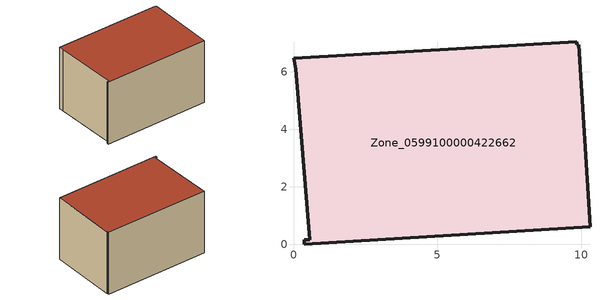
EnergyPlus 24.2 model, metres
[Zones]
Zone_0599100000422662
 floor ground (C_G): 9.85,6.94 9.93,6.95 10.31,0.61 0.38,0 0.37,0.16 0.57,0.17 0.07,6.1 0,6.48 9.85,7.06 z0
 wall outside (C_F): 0.38,0 10.31,0.61 9.93,6.95 9.85,6.94 9.85,7.06 0,6.48 0.07,6.1 0.57,0.17 0.37,0.16 0.38,0 z0:6.07
 roof outside (C_R): 9.93,6.95 9.85,6.94 9.85,7.06 0,6.48 0.07,6.1 0.57,0.17 0.37,0.16 0.38,0 10.31,0.61 z6.07
[BUILDING]
Pand.0599100000422662: North Axis=0; Terrain=City; Loads Convergence Tolerance Value=0.04; Temperature Convergence Tolerance Value=0.4; Solar Distribution=FullExterior; Maximum Number of Warmup Days=25; Minimum Number of Warmup Days=1
[Site:Location]
Rotterdam.The.Hague.AP_ZH_NLD Design_Conditions: Latitude=51.96; Longitude=4.45; Time Zone=1; Elevation=-4.5
[SITE:GROUNDTEMPERATURE:BUILDINGSURFACE]
18, 18, 18, 18, 18, 18, 18, 18, 18, 18, 18, 18
[MATERIAL] Thermal Absorptance=0.9; Solar Absorptance=0.7; Visible Absorptance=0.7
Name | Roughness | Thickness | Conductivity | Density | Specific Heat
G.TI.1965-1974 | MediumSmooth | 0.15 | 0.882353 | 540 | 1210
F.TI.1965-1974 | Rough | 0.3 | 0.697674 | 1920 | 840
R.TI.1965-1974 | MediumRough | 0.2 | 0.232558 | 1500 | 1000
[CONSTRUCTION]
C_G: G.TI.1965-1974
C_F: F.TI.1965-1974
C_R: R.TI.1965-1974
[ZONE]
Zone_0599100000422662: Type=1; Multiplier=1; Ceiling Height=Autocalculate; Volume=Autocalculate; Floor Area=autocalculate; Part of Total Floor Area=Yes
[ZONEINFILTRATION:DESIGNFLOWRATE]
Infil_Zone_0599100000422662: Zone or ZoneList or Space or SpaceList=Zone_0599100000422662; Schedule=AlwaysOn; Design Flow Rate Calculation Method=Flow/Area; Flow Rate per Floor Area=0.003; Constant Term Coefficient=1; Temperature Term Coefficient=0; Velocity Term Coefficient=0; Velocity Squared Term Coefficient=0
[HVACTEMPLATE:ZONE:IDEALLOADSAIRSYSTEM]
Zone_0599100000422662: Maximum Heating Supply Air Temperature=50; Minimum Cooling Supply Air Temperature=13; Maximum Heating Supply Air Humidity Ratio=0.0156; Minimum Cooling Supply Air Humidity Ratio=0.0077; Heating Limit=NoLimit; Cooling Limit=NoLimit; Dehumidification Control Type=ConstantSensibleHeatRatio; Cooling Sensible Heat Ratio=0.7; Dehumidification Setpoint=60; Humidification Control Type=None; Humidification Setpoint=30; Outdoor Air Method=None; Outdoor Air Flow Rate per Person=0.00944; Outdoor Air Flow Rate per Zone Floor Area=0; Outdoor Air Flow Rate per Zone=0; Demand Controlled Ventilation Type=None; Outdoor Air Economizer Type=NoEconomizer; Heat Recovery Type=None; Sensible Heat Recovery Effectiveness=0.7; Latent Heat Recovery Effectiveness=0.65
[ZONECONTROL:THERMOSTAT]
ThermostatControl_Zone_0599100000422662: Zone or ZoneList=Zone_0599100000422662; Control Type Schedule=DualSetpointControlType; Control 1=Thermostat_Zone_0599100000422662; Temperature Difference Between Cutout And Setpoint=0
[THERMOSTATSETPOINT:DUALSETPOINT]
Thermostat_Zone_0599100000422662: Heating Setpoint Temperature Schedule=HeatingSetpoint_Zone_0599100000422662; Cooling Setpoint Temperature Schedule=CoolingSetpoint_Zone_0599100000422662
[SCHEDULE:COMPACT]
HeatingSetpoint_Zone_0599100000422662: Through: 12/31, For: AllDays, Until: 24:00, 21
CoolingSetpoint_Zone_0599100000422662: Through: 12/31, For: AllDays, Until: 24:00, 24
DualSetpointControlType: Through: 12/31, For: AllDays, Until: 24:00, 4
AlwaysOn: Through: 12/31, For: AllDays, Until: 24:00, 1
